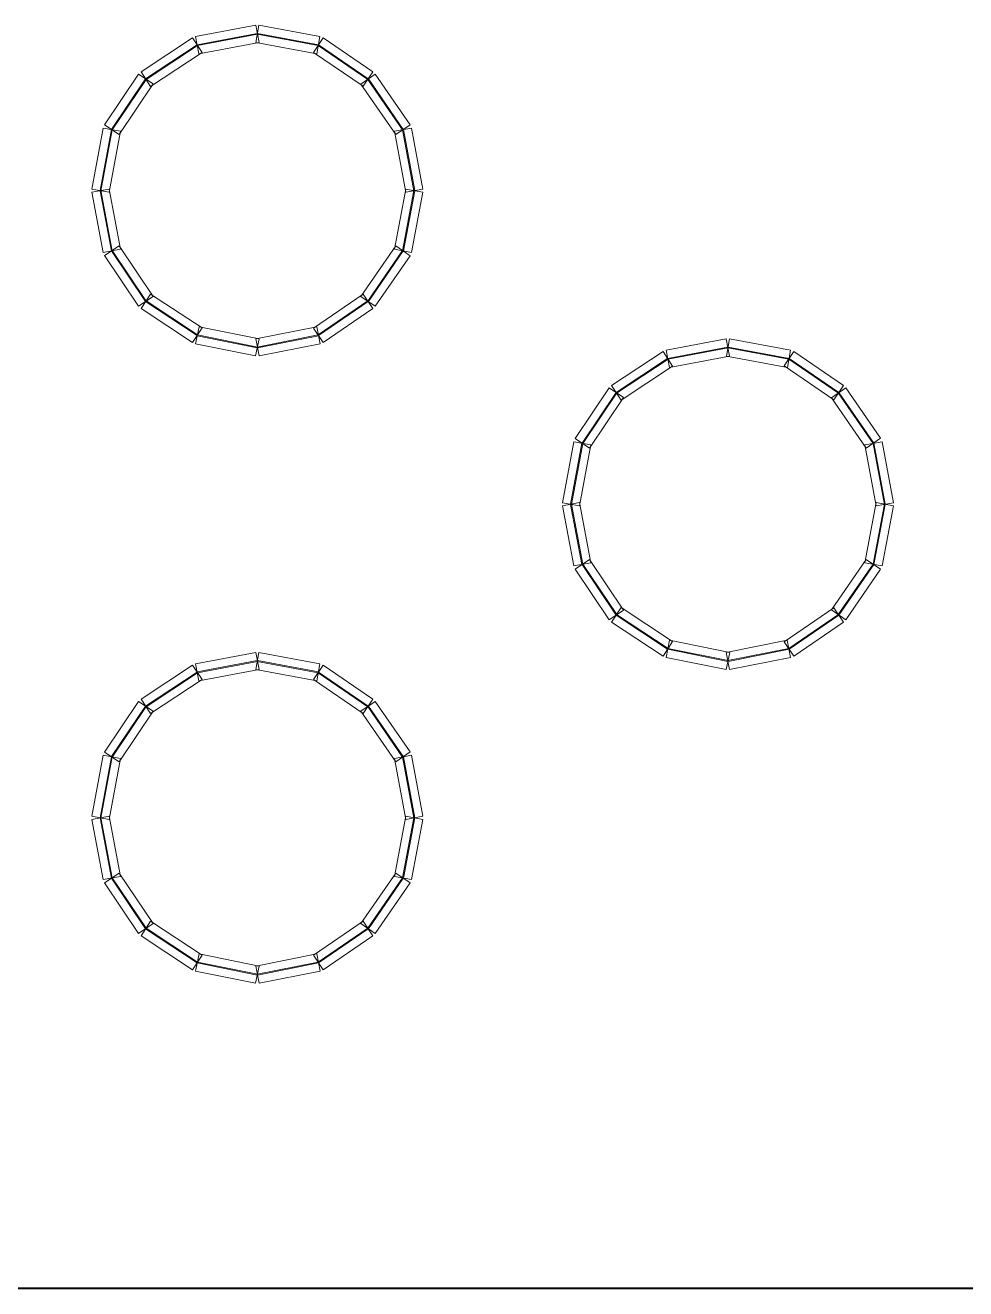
# Model space of a CAD drawing. Header units: millimetres. Extents: x -200 to 200, y -162 to 219.
# Drawn here: x 35.81 to 64.36, y -161.91 to -123.54 of the extents above; entities that cross this region are included whole.
import ezdxf

# ---------------------------------------------------------------- set-up
doc = ezdxf.new("R2010")
doc.units = ezdxf.units.MM
doc.header["$MEASUREMENT"] = 0

msp = doc.modelspace()

# ---------------------------------------------------------------- linework, layer by layer
at = {"color": 4, "lineweight": 5}
for points in [[(42.8053, -123.5415), (42.8053, -123.5415), (42.9033, -124.0614), (42.9033, -124.0614), (42.9033, -124.0614), (42.9033, -124.0614), (41.078, -124.4053), (41.078, -124.4053), (41.078, -124.4053), (41.078, -124.4053), (40.9801, -123.8853), (40.9801, -123.8853), (40.9801, -123.8853), (40.9801, -123.8853), (42.8053, -123.5415), (42.8053, -123.5415)], [(42.8519, -123.7884), (42.8519, -123.7884), (42.8568, -123.8144), (42.8568, -123.8144), (42.8568, -123.8144), (42.8568, -123.8144), (41.0315, -124.1583), (41.0315, -124.1583), (41.0315, -124.1583), (41.0315, -124.1583), (41.0266, -124.1323), (41.0266, -124.1323), (41.0266, -124.1323), (41.0266, -124.1323), (42.8519, -123.7884), (42.8519, -123.7884)], [(44.7543, -123.8852), (44.7543, -123.8852), (44.6577, -124.4054), (44.6577, -124.4054), (44.6577, -124.4054), (44.6577, -124.4054), (42.806, -124.0615), (42.806, -124.0615), (42.806, -124.0615), (42.806, -124.0615), (42.9026, -123.5413), (42.9026, -123.5413), (42.9026, -123.5413), (42.9026, -123.5413), (44.7543, -123.8852), (44.7543, -123.8852)], [(44.7085, -124.1323), (44.7085, -124.1323), (44.7036, -124.1583), (44.7036, -124.1583), (44.7036, -124.1583), (44.7036, -124.1583), (42.8519, -123.8144), (42.8519, -123.8144), (42.8519, -123.8144), (42.8519, -123.8144), (42.8567, -123.7884), (42.8567, -123.7884), (42.8567, -123.7884), (42.8567, -123.7884), (44.7085, -124.1323), (44.7085, -124.1323)], [(40.8832, -123.9246), (40.8832, -123.9246), (41.1749, -124.366), (41.1749, -124.366), (41.1749, -124.366), (41.1749, -124.366), (39.6142, -125.3977), (39.6142, -125.3977), (39.6142, -125.3977), (39.6142, -125.3977), (39.3224, -124.9563), (39.3224, -124.9563), (39.3224, -124.9563), (39.3224, -124.9563), (40.8832, -123.9246), (40.8832, -123.9246)], [(41.0217, -124.1343), (41.0217, -124.1343), (41.0363, -124.1563), (41.0363, -124.1563), (41.0363, -124.1563), (41.0363, -124.1563), (39.4756, -125.188), (39.4756, -125.188), (39.4756, -125.188), (39.4756, -125.188), (39.461, -125.166), (39.461, -125.166), (39.461, -125.166), (39.461, -125.166), (41.0217, -124.1343), (41.0217, -124.1343)], [(46.3633, -124.9587), (46.3633, -124.9587), (46.0645, -125.3953), (46.0645, -125.3953), (46.0645, -125.3953), (46.0645, -125.3953), (44.5567, -124.3636), (44.5567, -124.3636), (44.5567, -124.3636), (44.5567, -124.3636), (44.8554, -123.927), (44.8554, -123.927), (44.8554, -123.927), (44.8554, -123.927), (46.3633, -124.9587), (46.3633, -124.9587)], [(46.2213, -125.1661), (46.2213, -125.1661), (46.2064, -125.1879), (46.2064, -125.1879), (46.2064, -125.1879), (46.2064, -125.1879), (44.6986, -124.1562), (44.6986, -124.1562), (44.6986, -124.1562), (44.6986, -124.1562), (44.7135, -124.1344), (44.7135, -124.1344), (44.7135, -124.1344), (44.7135, -124.1344), (46.2213, -125.1661), (46.2213, -125.1661)], [(39.2488, -125.0294), (39.2488, -125.0294), (39.6878, -125.3246), (39.6878, -125.3246), (39.6878, -125.3246), (39.6878, -125.3246), (38.6561, -126.8589), (38.6561, -126.8589), (38.6561, -126.8589), (38.6561, -126.8589), (38.2171, -126.5637), (38.2171, -126.5637), (38.2171, -126.5637), (38.2171, -126.5637), (39.2488, -125.0294), (39.2488, -125.0294)], [(47.4898, -126.5611), (47.4898, -126.5611), (47.0542, -126.8615), (47.0542, -126.8615), (47.0542, -126.8615), (47.0542, -126.8615), (45.9961, -125.3272), (45.9961, -125.3272), (45.9961, -125.3272), (45.9961, -125.3272), (46.4316, -125.0268), (46.4316, -125.0268), (46.4316, -125.0268), (46.4316, -125.0268), (47.4898, -126.5611), (47.4898, -126.5611)], [(39.4573, -125.1696), (39.4573, -125.1696), (39.4793, -125.1844), (39.4793, -125.1844), (39.4793, -125.1844), (39.4793, -125.1844), (38.4476, -126.7187), (38.4476, -126.7187), (38.4476, -126.7187), (38.4476, -126.7187), (38.4256, -126.7039), (38.4256, -126.7039), (38.4256, -126.7039), (38.4256, -126.7039), (39.4573, -125.1696), (39.4573, -125.1696)], [(47.2829, -126.7038), (47.2829, -126.7038), (47.2611, -126.7188), (47.2611, -126.7188), (47.2611, -126.7188), (47.2611, -126.7188), (46.203, -125.1845), (46.203, -125.1845), (46.203, -125.1845), (46.203, -125.1845), (46.2248, -125.1695), (46.2248, -125.1695), (46.2248, -125.1695), (46.2248, -125.1695), (47.2829, -126.7038), (47.2829, -126.7038)], [(38.1765, -126.663), (38.1765, -126.663), (38.6967, -126.7596), (38.6967, -126.7596), (38.6967, -126.7596), (38.6967, -126.7596), (38.3528, -128.6113), (38.3528, -128.6113), (38.3528, -128.6113), (38.3528, -128.6113), (37.8326, -128.5147), (37.8326, -128.5147), (37.8326, -128.5147), (37.8326, -128.5147), (38.1765, -126.663), (38.1765, -126.663)], [(38.4236, -126.7089), (38.4236, -126.7089), (38.4496, -126.7137), (38.4496, -126.7137), (38.4496, -126.7137), (38.4496, -126.7137), (38.1057, -128.5654), (38.1057, -128.5654), (38.1057, -128.5654), (38.1057, -128.5654), (38.0797, -128.5606), (38.0797, -128.5606), (38.0797, -128.5606), (38.0797, -128.5606), (38.4236, -126.7089), (38.4236, -126.7089)], [(47.876, -128.5147), (47.876, -128.5147), (47.3558, -128.6113), (47.3558, -128.6113), (47.3558, -128.6113), (47.3558, -128.6113), (47.0119, -126.7596), (47.0119, -126.7596), (47.0119, -126.7596), (47.0119, -126.7596), (47.5321, -126.663), (47.5321, -126.663), (47.5321, -126.663), (47.5321, -126.663), (47.876, -128.5147), (47.876, -128.5147)], [(47.6289, -128.5606), (47.6289, -128.5606), (47.6029, -128.5654), (47.6029, -128.5654), (47.6029, -128.5654), (47.6029, -128.5654), (47.259, -126.7137), (47.259, -126.7137), (47.259, -126.7137), (47.259, -126.7137), (47.285, -126.7089), (47.285, -126.7089), (47.285, -126.7089), (47.285, -126.7089), (47.6289, -128.5606), (47.6289, -128.5606)], [(37.8328, -128.612), (37.8328, -128.612), (38.3527, -128.514), (38.3527, -128.514), (38.3527, -128.514), (38.3527, -128.514), (38.6966, -130.3393), (38.6966, -130.3393), (38.6966, -130.3393), (38.6966, -130.3393), (38.1766, -130.4373), (38.1766, -130.4373), (38.1766, -130.4373), (38.1766, -130.4373), (37.8328, -128.612), (37.8328, -128.612)], [(47.532, -130.4373), (47.532, -130.4373), (47.012, -130.3393), (47.012, -130.3393), (47.012, -130.3393), (47.012, -130.3393), (47.3559, -128.514), (47.3559, -128.514), (47.3559, -128.514), (47.3559, -128.514), (47.8759, -128.612), (47.8759, -128.612), (47.8759, -128.612), (47.8759, -128.612), (47.532, -130.4373), (47.532, -130.4373)], [(38.0797, -128.5655), (38.0797, -128.5655), (38.1057, -128.5606), (38.1057, -128.5606), (38.1057, -128.5606), (38.1057, -128.5606), (38.4496, -130.3858), (38.4496, -130.3858), (38.4496, -130.3858), (38.4496, -130.3858), (38.4236, -130.3907), (38.4236, -130.3907), (38.4236, -130.3907), (38.4236, -130.3907), (38.0797, -128.5655), (38.0797, -128.5655)], [(47.285, -130.3907), (47.285, -130.3907), (47.259, -130.3858), (47.259, -130.3858), (47.259, -130.3858), (47.259, -130.3858), (47.6029, -128.5606), (47.6029, -128.5606), (47.6029, -128.5606), (47.6029, -128.5606), (47.6289, -128.5655), (47.6289, -128.5655), (47.6289, -128.5655), (47.6289, -128.5655), (47.285, -130.3907), (47.285, -130.3907)], [(38.2171, -130.5359), (38.2171, -130.5359), (38.6561, -130.2407), (38.6561, -130.2407), (38.6561, -130.2407), (38.6561, -130.2407), (39.6878, -131.775), (39.6878, -131.775), (39.6878, -131.775), (39.6878, -131.775), (39.2488, -132.0702), (39.2488, -132.0702), (39.2488, -132.0702), (39.2488, -132.0702), (38.2171, -130.5359), (38.2171, -130.5359)], [(38.4256, -130.3957), (38.4256, -130.3957), (38.4476, -130.3809), (38.4476, -130.3809), (38.4476, -130.3809), (38.4476, -130.3809), (39.4793, -131.9152), (39.4793, -131.9152), (39.4793, -131.9152), (39.4793, -131.9152), (39.4573, -131.93), (39.4573, -131.93), (39.4573, -131.93), (39.4573, -131.93), (38.4256, -130.3957), (38.4256, -130.3957)], [(46.4316, -132.0728), (46.4316, -132.0728), (45.9961, -131.7724), (45.9961, -131.7724), (45.9961, -131.7724), (45.9961, -131.7724), (47.0542, -130.2381), (47.0542, -130.2381), (47.0542, -130.2381), (47.0542, -130.2381), (47.4898, -130.5385), (47.4898, -130.5385), (47.4898, -130.5385), (47.4898, -130.5385), (46.4316, -132.0728), (46.4316, -132.0728)], [(46.2248, -131.9301), (46.2248, -131.9301), (46.203, -131.9151), (46.203, -131.9151), (46.203, -131.9151), (46.203, -131.9151), (47.2611, -130.3808), (47.2611, -130.3808), (47.2611, -130.3808), (47.2611, -130.3808), (47.2829, -130.3958), (47.2829, -130.3958), (47.2829, -130.3958), (47.2829, -130.3958), (46.2248, -131.9301), (46.2248, -131.9301)], [(39.3224, -132.1433), (39.3224, -132.1433), (39.6142, -131.7019), (39.6142, -131.7019), (39.6142, -131.7019), (39.6142, -131.7019), (41.1749, -132.7336), (41.1749, -132.7336), (41.1749, -132.7336), (41.1749, -132.7336), (40.8832, -133.1749), (40.8832, -133.1749), (40.8832, -133.1749), (40.8832, -133.1749), (39.3224, -132.1433), (39.3224, -132.1433)], [(39.461, -131.9336), (39.461, -131.9336), (39.4756, -131.9115), (39.4756, -131.9115), (39.4756, -131.9115), (39.4756, -131.9115), (41.0363, -132.9432), (41.0363, -132.9432), (41.0363, -132.9432), (41.0363, -132.9432), (41.0217, -132.9653), (41.0217, -132.9653), (41.0217, -132.9653), (41.0217, -132.9653), (39.461, -131.9336), (39.461, -131.9336)], [(44.8554, -133.1726), (44.8554, -133.1726), (44.5567, -132.7359), (44.5567, -132.7359), (44.5567, -132.7359), (44.5567, -132.7359), (46.0645, -131.7043), (46.0645, -131.7043), (46.0645, -131.7043), (46.0645, -131.7043), (46.3633, -132.1409), (46.3633, -132.1409), (46.3633, -132.1409), (46.3633, -132.1409), (44.8554, -133.1726), (44.8554, -133.1726)], [(44.7135, -132.9652), (44.7135, -132.9652), (44.6986, -132.9433), (44.6986, -132.9433), (44.6986, -132.9433), (44.6986, -132.9433), (46.2064, -131.9117), (46.2064, -131.9117), (46.2064, -131.9117), (46.2064, -131.9117), (46.2213, -131.9335), (46.2213, -131.9335), (46.2213, -131.9335), (46.2213, -131.9335), (44.7135, -132.9652), (44.7135, -132.9652)], [(40.9764, -133.2135), (40.9764, -133.2135), (41.0816, -132.695), (41.0816, -132.695), (41.0816, -132.695), (41.0816, -132.695), (42.9069, -133.0653), (42.9069, -133.0653), (42.9069, -133.0653), (42.9069, -133.0653), (42.8017, -133.5839), (42.8017, -133.5839), (42.8017, -133.5839), (42.8017, -133.5839), (40.9764, -133.2135), (40.9764, -133.2135)], [(42.9062, -133.584), (42.9062, -133.584), (42.8024, -133.0652), (42.8024, -133.0652), (42.8024, -133.0652), (42.8024, -133.0652), (44.6542, -132.6949), (44.6542, -132.6949), (44.6542, -132.6949), (44.6542, -132.6949), (44.7579, -133.2137), (44.7579, -133.2137), (44.7579, -133.2137), (44.7579, -133.2137), (42.9062, -133.584), (42.9062, -133.584)], [(41.0264, -132.9672), (41.0264, -132.9672), (41.0317, -132.9413), (41.0317, -132.9413), (41.0317, -132.9413), (41.0317, -132.9413), (42.8569, -133.3116), (42.8569, -133.3116), (42.8569, -133.3116), (42.8569, -133.3116), (42.8517, -133.3376), (42.8517, -133.3376), (42.8517, -133.3376), (42.8517, -133.3376), (41.0264, -132.9672), (41.0264, -132.9672)], [(42.8569, -133.3376), (42.8569, -133.3376), (42.8517, -133.3116), (42.8517, -133.3116), (42.8517, -133.3116), (42.8517, -133.3116), (44.7034, -132.9413), (44.7034, -132.9413), (44.7034, -132.9413), (44.7034, -132.9413), (44.7086, -132.9672), (44.7086, -132.9672), (44.7086, -132.9672), (44.7086, -132.9672), (42.8569, -133.3376), (42.8569, -133.3376)], [(57.0901, -133.0646), (57.0901, -133.0646), (57.1881, -133.5846), (57.1881, -133.5846), (57.1881, -133.5846), (57.1881, -133.5846), (55.3628, -133.9285), (55.3628, -133.9285), (55.3628, -133.9285), (55.3628, -133.9285), (55.2648, -133.4085), (55.2648, -133.4085), (55.2648, -133.4085), (55.2648, -133.4085), (57.0901, -133.0646), (57.0901, -133.0646)], [(59.0391, -133.4084), (59.0391, -133.4084), (58.9425, -133.9286), (58.9425, -133.9286), (58.9425, -133.9286), (58.9425, -133.9286), (57.0908, -133.5847), (57.0908, -133.5847), (57.0908, -133.5847), (57.0908, -133.5847), (57.1874, -133.0645), (57.1874, -133.0645), (57.1874, -133.0645), (57.1874, -133.0645), (59.0391, -133.4084), (59.0391, -133.4084)], [(55.1679, -133.4478), (55.1679, -133.4478), (55.4597, -133.8892), (55.4597, -133.8892), (55.4597, -133.8892), (55.4597, -133.8892), (53.8989, -134.9208), (53.8989, -134.9208), (53.8989, -134.9208), (53.8989, -134.9208), (53.6072, -134.4795), (53.6072, -134.4795), (53.6072, -134.4795), (53.6072, -134.4795), (55.1679, -133.4478), (55.1679, -133.4478)], [(57.1366, -133.3116), (57.1366, -133.3116), (57.1415, -133.3376), (57.1415, -133.3376), (57.1415, -133.3376), (57.1415, -133.3376), (55.3162, -133.6815), (55.3162, -133.6815), (55.3162, -133.6815), (55.3162, -133.6815), (55.3114, -133.6555), (55.3114, -133.6555), (55.3114, -133.6555), (55.3114, -133.6555), (57.1366, -133.3116), (57.1366, -133.3116)], [(58.9932, -133.6555), (58.9932, -133.6555), (58.9884, -133.6815), (58.9884, -133.6815), (58.9884, -133.6815), (58.9884, -133.6815), (57.1367, -133.3376), (57.1367, -133.3376), (57.1367, -133.3376), (57.1367, -133.3376), (57.1415, -133.3116), (57.1415, -133.3116), (57.1415, -133.3116), (57.1415, -133.3116), (58.9932, -133.6555), (58.9932, -133.6555)], [(60.648, -134.4819), (60.648, -134.4819), (60.3493, -134.9185), (60.3493, -134.9185), (60.3493, -134.9185), (60.3493, -134.9185), (58.8414, -133.8868), (58.8414, -133.8868), (58.8414, -133.8868), (58.8414, -133.8868), (59.1402, -133.4502), (59.1402, -133.4502), (59.1402, -133.4502), (59.1402, -133.4502), (60.648, -134.4819), (60.648, -134.4819)], [(55.3065, -133.6575), (55.3065, -133.6575), (55.3211, -133.6795), (55.3211, -133.6795), (55.3211, -133.6795), (55.3211, -133.6795), (53.7604, -134.7112), (53.7604, -134.7112), (53.7604, -134.7112), (53.7604, -134.7112), (53.7458, -134.6891), (53.7458, -134.6891), (53.7458, -134.6891), (53.7458, -134.6891), (55.3065, -133.6575), (55.3065, -133.6575)], [(60.5061, -134.6893), (60.5061, -134.6893), (60.4912, -134.7111), (60.4912, -134.7111), (60.4912, -134.7111), (60.4912, -134.7111), (58.9833, -133.6794), (58.9833, -133.6794), (58.9833, -133.6794), (58.9833, -133.6794), (58.9983, -133.6576), (58.9983, -133.6576), (58.9983, -133.6576), (58.9983, -133.6576), (60.5061, -134.6893), (60.5061, -134.6893)], [(53.5335, -134.5526), (53.5335, -134.5526), (53.9726, -134.8478), (53.9726, -134.8478), (53.9726, -134.8478), (53.9726, -134.8478), (52.9409, -136.3821), (52.9409, -136.3821), (52.9409, -136.3821), (52.9409, -136.3821), (52.5019, -136.0869), (52.5019, -136.0869), (52.5019, -136.0869), (52.5019, -136.0869), (53.5335, -134.5526), (53.5335, -134.5526)], [(61.7745, -136.0843), (61.7745, -136.0843), (61.339, -136.3846), (61.339, -136.3846), (61.339, -136.3846), (61.339, -136.3846), (60.2809, -134.8504), (60.2809, -134.8504), (60.2809, -134.8504), (60.2809, -134.8504), (60.7164, -134.55), (60.7164, -134.55), (60.7164, -134.55), (60.7164, -134.55), (61.7745, -136.0843), (61.7745, -136.0843)], [(53.7421, -134.6928), (53.7421, -134.6928), (53.764, -134.7076), (53.764, -134.7076), (53.764, -134.7076), (53.764, -134.7076), (52.7324, -136.2418), (52.7324, -136.2418), (52.7324, -136.2418), (52.7324, -136.2418), (52.7104, -136.2271), (52.7104, -136.2271), (52.7104, -136.2271), (52.7104, -136.2271), (53.7421, -134.6928), (53.7421, -134.6928)], [(61.5677, -136.227), (61.5677, -136.227), (61.5459, -136.242), (61.5459, -136.242), (61.5459, -136.242), (61.5459, -136.242), (60.4878, -134.7077), (60.4878, -134.7077), (60.4878, -134.7077), (60.4878, -134.7077), (60.5095, -134.6927), (60.5095, -134.6927), (60.5095, -134.6927), (60.5095, -134.6927), (61.5677, -136.227), (61.5677, -136.227)], [(52.4613, -136.1862), (52.4613, -136.1862), (52.9815, -136.2828), (52.9815, -136.2828), (52.9815, -136.2828), (52.9815, -136.2828), (52.6376, -138.1345), (52.6376, -138.1345), (52.6376, -138.1345), (52.6376, -138.1345), (52.1174, -138.0379), (52.1174, -138.0379), (52.1174, -138.0379), (52.1174, -138.0379), (52.4613, -136.1862), (52.4613, -136.1862)], [(62.1608, -138.0379), (62.1608, -138.0379), (61.6406, -138.1345), (61.6406, -138.1345), (61.6406, -138.1345), (61.6406, -138.1345), (61.2967, -136.2828), (61.2967, -136.2828), (61.2967, -136.2828), (61.2967, -136.2828), (61.8169, -136.1862), (61.8169, -136.1862), (61.8169, -136.1862), (61.8169, -136.1862), (62.1608, -138.0379), (62.1608, -138.0379)], [(52.7084, -136.232), (52.7084, -136.232), (52.7344, -136.2369), (52.7344, -136.2369), (52.7344, -136.2369), (52.7344, -136.2369), (52.3905, -138.0886), (52.3905, -138.0886), (52.3905, -138.0886), (52.3905, -138.0886), (52.3645, -138.0838), (52.3645, -138.0838), (52.3645, -138.0838), (52.3645, -138.0838), (52.7084, -136.232), (52.7084, -136.232)], [(61.9137, -138.0838), (61.9137, -138.0838), (61.8877, -138.0886), (61.8877, -138.0886), (61.8877, -138.0886), (61.8877, -138.0886), (61.5438, -136.2369), (61.5438, -136.2369), (61.5438, -136.2369), (61.5438, -136.2369), (61.5698, -136.232), (61.5698, -136.232), (61.5698, -136.232), (61.5698, -136.232), (61.9137, -138.0838), (61.9137, -138.0838)], [(52.1175, -138.1352), (52.1175, -138.1352), (52.6374, -138.0372), (52.6374, -138.0372), (52.6374, -138.0372), (52.6374, -138.0372), (52.9813, -139.8625), (52.9813, -139.8625), (52.9813, -139.8625), (52.9813, -139.8625), (52.4614, -139.9604), (52.4614, -139.9604), (52.4614, -139.9604), (52.4614, -139.9604), (52.1175, -138.1352), (52.1175, -138.1352)], [(52.3645, -138.0886), (52.3645, -138.0886), (52.3905, -138.0837), (52.3905, -138.0837), (52.3905, -138.0837), (52.3905, -138.0837), (52.7344, -139.909), (52.7344, -139.909), (52.7344, -139.909), (52.7344, -139.909), (52.7084, -139.9139), (52.7084, -139.9139), (52.7084, -139.9139), (52.7084, -139.9139), (52.3645, -138.0886), (52.3645, -138.0886)], [(61.8167, -139.9604), (61.8167, -139.9604), (61.2968, -139.8625), (61.2968, -139.8625), (61.2968, -139.8625), (61.2968, -139.8625), (61.6407, -138.0372), (61.6407, -138.0372), (61.6407, -138.0372), (61.6407, -138.0372), (62.1606, -138.1352), (62.1606, -138.1352), (62.1606, -138.1352), (62.1606, -138.1352), (61.8167, -139.9604), (61.8167, -139.9604)], [(61.5698, -139.9139), (61.5698, -139.9139), (61.5438, -139.909), (61.5438, -139.909), (61.5438, -139.909), (61.5438, -139.909), (61.8877, -138.0837), (61.8877, -138.0837), (61.8877, -138.0837), (61.8877, -138.0837), (61.9137, -138.0886), (61.9137, -138.0886), (61.9137, -138.0886), (61.9137, -138.0886), (61.5698, -139.9139), (61.5698, -139.9139)], [(52.5019, -140.0591), (52.5019, -140.0591), (52.9409, -139.7639), (52.9409, -139.7639), (52.9409, -139.7639), (52.9409, -139.7639), (53.9726, -141.2982), (53.9726, -141.2982), (53.9726, -141.2982), (53.9726, -141.2982), (53.5335, -141.5934), (53.5335, -141.5934), (53.5335, -141.5934), (53.5335, -141.5934), (52.5019, -140.0591), (52.5019, -140.0591)], [(52.7104, -139.9188), (52.7104, -139.9188), (52.7324, -139.9041), (52.7324, -139.9041), (52.7324, -139.9041), (52.7324, -139.9041), (53.764, -141.4384), (53.764, -141.4384), (53.764, -141.4384), (53.764, -141.4384), (53.7421, -141.4531), (53.7421, -141.4531), (53.7421, -141.4531), (53.7421, -141.4531), (52.7104, -139.9188), (52.7104, -139.9188)], [(60.7164, -141.5959), (60.7164, -141.5959), (60.2809, -141.2956), (60.2809, -141.2956), (60.2809, -141.2956), (60.2809, -141.2956), (61.339, -139.7613), (61.339, -139.7613), (61.339, -139.7613), (61.339, -139.7613), (61.7745, -140.0617), (61.7745, -140.0617), (61.7745, -140.0617), (61.7745, -140.0617), (60.7164, -141.5959), (60.7164, -141.5959)], [(60.5095, -141.4533), (60.5095, -141.4533), (60.4878, -141.4383), (60.4878, -141.4383), (60.4878, -141.4383), (60.4878, -141.4383), (61.5459, -139.904), (61.5459, -139.904), (61.5459, -139.904), (61.5459, -139.904), (61.5677, -139.919), (61.5677, -139.919), (61.5677, -139.919), (61.5677, -139.919), (60.5095, -141.4533), (60.5095, -141.4533)], [(53.6072, -141.6664), (53.6072, -141.6664), (53.8989, -141.2251), (53.8989, -141.2251), (53.8989, -141.2251), (53.8989, -141.2251), (55.4597, -142.2568), (55.4597, -142.2568), (55.4597, -142.2568), (55.4597, -142.2568), (55.1679, -142.6981), (55.1679, -142.6981), (55.1679, -142.6981), (55.1679, -142.6981), (53.6072, -141.6664), (53.6072, -141.6664)], [(53.7458, -141.4568), (53.7458, -141.4568), (53.7604, -141.4347), (53.7604, -141.4347), (53.7604, -141.4347), (53.7604, -141.4347), (55.3211, -142.4664), (55.3211, -142.4664), (55.3211, -142.4664), (55.3211, -142.4664), (55.3065, -142.4885), (55.3065, -142.4885), (55.3065, -142.4885), (55.3065, -142.4885), (53.7458, -141.4568), (53.7458, -141.4568)], [(59.1402, -142.6958), (59.1402, -142.6958), (58.8414, -142.2591), (58.8414, -142.2591), (58.8414, -142.2591), (58.8414, -142.2591), (60.3493, -141.2274), (60.3493, -141.2274), (60.3493, -141.2274), (60.3493, -141.2274), (60.648, -141.6641), (60.648, -141.6641), (60.648, -141.6641), (60.648, -141.6641), (59.1402, -142.6958), (59.1402, -142.6958)], [(58.9983, -142.4884), (58.9983, -142.4884), (58.9833, -142.4665), (58.9833, -142.4665), (58.9833, -142.4665), (58.9833, -142.4665), (60.4912, -141.4348), (60.4912, -141.4348), (60.4912, -141.4348), (60.4912, -141.4348), (60.5061, -141.4567), (60.5061, -141.4567), (60.5061, -141.4567), (60.5061, -141.4567), (58.9983, -142.4884), (58.9983, -142.4884)], [(55.2612, -142.7367), (55.2612, -142.7367), (55.3664, -142.2182), (55.3664, -142.2182), (55.3664, -142.2182), (55.3664, -142.2182), (57.1917, -142.5885), (57.1917, -142.5885), (57.1917, -142.5885), (57.1917, -142.5885), (57.0865, -143.107), (57.0865, -143.107), (57.0865, -143.107), (57.0865, -143.107), (55.2612, -142.7367), (55.2612, -142.7367)], [(57.191, -143.1072), (57.191, -143.1072), (57.0872, -142.5884), (57.0872, -142.5884), (57.0872, -142.5884), (57.0872, -142.5884), (58.9389, -142.218), (58.9389, -142.218), (58.9389, -142.218), (58.9389, -142.218), (59.0427, -142.7368), (59.0427, -142.7368), (59.0427, -142.7368), (59.0427, -142.7368), (57.191, -143.1072), (57.191, -143.1072)], [(42.8053, -142.5878), (42.8053, -142.5878), (42.9033, -143.1077), (42.9033, -143.1077), (42.9033, -143.1077), (42.9033, -143.1077), (41.078, -143.4516), (41.078, -143.4516), (41.078, -143.4516), (41.078, -143.4516), (40.9801, -142.9317), (40.9801, -142.9317), (40.9801, -142.9317), (40.9801, -142.9317), (42.8053, -142.5878), (42.8053, -142.5878)], [(44.7543, -142.9316), (44.7543, -142.9316), (44.6577, -143.4518), (44.6577, -143.4518), (44.6577, -143.4518), (44.6577, -143.4518), (42.806, -143.1079), (42.806, -143.1079), (42.806, -143.1079), (42.806, -143.1079), (42.9026, -142.5877), (42.9026, -142.5877), (42.9026, -142.5877), (42.9026, -142.5877), (44.7543, -142.9316), (44.7543, -142.9316)], [(55.3112, -142.4904), (55.3112, -142.4904), (55.3164, -142.4645), (55.3164, -142.4645), (55.3164, -142.4645), (55.3164, -142.4645), (57.1417, -142.8348), (57.1417, -142.8348), (57.1417, -142.8348), (57.1417, -142.8348), (57.1364, -142.8607), (57.1364, -142.8607), (57.1364, -142.8607), (57.1364, -142.8607), (55.3112, -142.4904), (55.3112, -142.4904)], [(57.1417, -142.8608), (57.1417, -142.8608), (57.1365, -142.8348), (57.1365, -142.8348), (57.1365, -142.8348), (57.1365, -142.8348), (58.9882, -142.4645), (58.9882, -142.4645), (58.9882, -142.4645), (58.9882, -142.4645), (58.9934, -142.4904), (58.9934, -142.4904), (58.9934, -142.4904), (58.9934, -142.4904), (57.1417, -142.8608), (57.1417, -142.8608)], [(40.8832, -142.971), (40.8832, -142.971), (41.1749, -143.4124), (41.1749, -143.4124), (41.1749, -143.4124), (41.1749, -143.4124), (39.6142, -144.444), (39.6142, -144.444), (39.6142, -144.444), (39.6142, -144.444), (39.3224, -144.0027), (39.3224, -144.0027), (39.3224, -144.0027), (39.3224, -144.0027), (40.8832, -142.971), (40.8832, -142.971)], [(42.8519, -142.8348), (42.8519, -142.8348), (42.8568, -142.8608), (42.8568, -142.8608), (42.8568, -142.8608), (42.8568, -142.8608), (41.0315, -143.2047), (41.0315, -143.2047), (41.0315, -143.2047), (41.0315, -143.2047), (41.0266, -143.1787), (41.0266, -143.1787), (41.0266, -143.1787), (41.0266, -143.1787), (42.8519, -142.8348), (42.8519, -142.8348)], [(44.7085, -143.1787), (44.7085, -143.1787), (44.7036, -143.2047), (44.7036, -143.2047), (44.7036, -143.2047), (44.7036, -143.2047), (42.8519, -142.8608), (42.8519, -142.8608), (42.8519, -142.8608), (42.8519, -142.8608), (42.8567, -142.8348), (42.8567, -142.8348), (42.8567, -142.8348), (42.8567, -142.8348), (44.7085, -143.1787), (44.7085, -143.1787)], [(46.3633, -144.005), (46.3633, -144.005), (46.0645, -144.4417), (46.0645, -144.4417), (46.0645, -144.4417), (46.0645, -144.4417), (44.5567, -143.41), (44.5567, -143.41), (44.5567, -143.41), (44.5567, -143.41), (44.8554, -142.9734), (44.8554, -142.9734), (44.8554, -142.9734), (44.8554, -142.9734), (46.3633, -144.005), (46.3633, -144.005)], [(41.0217, -143.1806), (41.0217, -143.1806), (41.0363, -143.2027), (41.0363, -143.2027), (41.0363, -143.2027), (41.0363, -143.2027), (39.4756, -144.2344), (39.4756, -144.2344), (39.4756, -144.2344), (39.4756, -144.2344), (39.461, -144.2123), (39.461, -144.2123), (39.461, -144.2123), (39.461, -144.2123), (41.0217, -143.1806), (41.0217, -143.1806)], [(46.2213, -144.2124), (46.2213, -144.2124), (46.2064, -144.2343), (46.2064, -144.2343), (46.2064, -144.2343), (46.2064, -144.2343), (44.6986, -143.2026), (44.6986, -143.2026), (44.6986, -143.2026), (44.6986, -143.2026), (44.7135, -143.1808), (44.7135, -143.1808), (44.7135, -143.1808), (44.7135, -143.1808), (46.2213, -144.2124), (46.2213, -144.2124)], [(39.2488, -144.0757), (39.2488, -144.0757), (39.6878, -144.371), (39.6878, -144.371), (39.6878, -144.371), (39.6878, -144.371), (38.6561, -145.9053), (38.6561, -145.9053), (38.6561, -145.9053), (38.6561, -145.9053), (38.2171, -145.61), (38.2171, -145.61), (38.2171, -145.61), (38.2171, -145.61), (39.2488, -144.0757), (39.2488, -144.0757)], [(39.4573, -144.216), (39.4573, -144.216), (39.4793, -144.2307), (39.4793, -144.2307), (39.4793, -144.2307), (39.4793, -144.2307), (38.4476, -145.765), (38.4476, -145.765), (38.4476, -145.765), (38.4476, -145.765), (38.4256, -145.7503), (38.4256, -145.7503), (38.4256, -145.7503), (38.4256, -145.7503), (39.4573, -144.216), (39.4573, -144.216)], [(47.4898, -145.6075), (47.4898, -145.6075), (47.0542, -145.9078), (47.0542, -145.9078), (47.0542, -145.9078), (47.0542, -145.9078), (45.9961, -144.3735), (45.9961, -144.3735), (45.9961, -144.3735), (45.9961, -144.3735), (46.4316, -144.0732), (46.4316, -144.0732), (46.4316, -144.0732), (46.4316, -144.0732), (47.4898, -145.6075), (47.4898, -145.6075)], [(47.2829, -145.7501), (47.2829, -145.7501), (47.2611, -145.7652), (47.2611, -145.7652), (47.2611, -145.7652), (47.2611, -145.7652), (46.203, -144.2309), (46.203, -144.2309), (46.203, -144.2309), (46.203, -144.2309), (46.2248, -144.2158), (46.2248, -144.2158), (46.2248, -144.2158), (46.2248, -144.2158), (47.2829, -145.7501), (47.2829, -145.7501)], [(38.1765, -145.7093), (38.1765, -145.7093), (38.6967, -145.806), (38.6967, -145.806), (38.6967, -145.806), (38.6967, -145.806), (38.3528, -147.6577), (38.3528, -147.6577), (38.3528, -147.6577), (38.3528, -147.6577), (37.8326, -147.5611), (37.8326, -147.5611), (37.8326, -147.5611), (37.8326, -147.5611), (38.1765, -145.7093), (38.1765, -145.7093)], [(38.4236, -145.7552), (38.4236, -145.7552), (38.4496, -145.7601), (38.4496, -145.7601), (38.4496, -145.7601), (38.4496, -145.7601), (38.1057, -147.6118), (38.1057, -147.6118), (38.1057, -147.6118), (38.1057, -147.6118), (38.0797, -147.607), (38.0797, -147.607), (38.0797, -147.607), (38.0797, -147.607), (38.4236, -145.7552), (38.4236, -145.7552)], [(47.876, -147.5611), (47.876, -147.5611), (47.3558, -147.6577), (47.3558, -147.6577), (47.3558, -147.6577), (47.3558, -147.6577), (47.0119, -145.806), (47.0119, -145.806), (47.0119, -145.806), (47.0119, -145.806), (47.5321, -145.7093), (47.5321, -145.7093), (47.5321, -145.7093), (47.5321, -145.7093), (47.876, -147.5611), (47.876, -147.5611)], [(47.6289, -147.607), (47.6289, -147.607), (47.6029, -147.6118), (47.6029, -147.6118), (47.6029, -147.6118), (47.6029, -147.6118), (47.259, -145.7601), (47.259, -145.7601), (47.259, -145.7601), (47.259, -145.7601), (47.285, -145.7552), (47.285, -145.7552), (47.285, -145.7552), (47.285, -145.7552), (47.6289, -147.607), (47.6289, -147.607)], [(37.8328, -147.6584), (37.8328, -147.6584), (38.3527, -147.5604), (38.3527, -147.5604), (38.3527, -147.5604), (38.3527, -147.5604), (38.6966, -149.3857), (38.6966, -149.3857), (38.6966, -149.3857), (38.6966, -149.3857), (38.1766, -149.4836), (38.1766, -149.4836), (38.1766, -149.4836), (38.1766, -149.4836), (37.8328, -147.6584), (37.8328, -147.6584)], [(38.0797, -147.6118), (38.0797, -147.6118), (38.1057, -147.6069), (38.1057, -147.6069), (38.1057, -147.6069), (38.1057, -147.6069), (38.4496, -149.4322), (38.4496, -149.4322), (38.4496, -149.4322), (38.4496, -149.4322), (38.4236, -149.4371), (38.4236, -149.4371), (38.4236, -149.4371), (38.4236, -149.4371), (38.0797, -147.6118), (38.0797, -147.6118)], [(47.532, -149.4836), (47.532, -149.4836), (47.012, -149.3857), (47.012, -149.3857), (47.012, -149.3857), (47.012, -149.3857), (47.3559, -147.5604), (47.3559, -147.5604), (47.3559, -147.5604), (47.3559, -147.5604), (47.8759, -147.6584), (47.8759, -147.6584), (47.8759, -147.6584), (47.8759, -147.6584), (47.532, -149.4836), (47.532, -149.4836)], [(47.285, -149.4371), (47.285, -149.4371), (47.259, -149.4322), (47.259, -149.4322), (47.259, -149.4322), (47.259, -149.4322), (47.6029, -147.6069), (47.6029, -147.6069), (47.6029, -147.6069), (47.6029, -147.6069), (47.6289, -147.6118), (47.6289, -147.6118), (47.6289, -147.6118), (47.6289, -147.6118), (47.285, -149.4371), (47.285, -149.4371)], [(38.2171, -149.5823), (38.2171, -149.5823), (38.6561, -149.287), (38.6561, -149.287), (38.6561, -149.287), (38.6561, -149.287), (39.6878, -150.8213), (39.6878, -150.8213), (39.6878, -150.8213), (39.6878, -150.8213), (39.2488, -151.1166), (39.2488, -151.1166), (39.2488, -151.1166), (39.2488, -151.1166), (38.2171, -149.5823), (38.2171, -149.5823)], [(38.4256, -149.442), (38.4256, -149.442), (38.4476, -149.4273), (38.4476, -149.4273), (38.4476, -149.4273), (38.4476, -149.4273), (39.4793, -150.9616), (39.4793, -150.9616), (39.4793, -150.9616), (39.4793, -150.9616), (39.4573, -150.9763), (39.4573, -150.9763), (39.4573, -150.9763), (39.4573, -150.9763), (38.4256, -149.442), (38.4256, -149.442)], [(46.4316, -151.1191), (46.4316, -151.1191), (45.9961, -150.8188), (45.9961, -150.8188), (45.9961, -150.8188), (45.9961, -150.8188), (47.0542, -149.2845), (47.0542, -149.2845), (47.0542, -149.2845), (47.0542, -149.2845), (47.4898, -149.5848), (47.4898, -149.5848), (47.4898, -149.5848), (47.4898, -149.5848), (46.4316, -151.1191), (46.4316, -151.1191)], [(46.2248, -150.9765), (46.2248, -150.9765), (46.203, -150.9614), (46.203, -150.9614), (46.203, -150.9614), (46.203, -150.9614), (47.2611, -149.4271), (47.2611, -149.4271), (47.2611, -149.4271), (47.2611, -149.4271), (47.2829, -149.4422), (47.2829, -149.4422), (47.2829, -149.4422), (47.2829, -149.4422), (46.2248, -150.9765), (46.2248, -150.9765)], [(39.3224, -151.1896), (39.3224, -151.1896), (39.6142, -150.7483), (39.6142, -150.7483), (39.6142, -150.7483), (39.6142, -150.7483), (41.1749, -151.7799), (41.1749, -151.7799), (41.1749, -151.7799), (41.1749, -151.7799), (40.8832, -152.2213), (40.8832, -152.2213), (40.8832, -152.2213), (40.8832, -152.2213), (39.3224, -151.1896), (39.3224, -151.1896)], [(44.8554, -152.2189), (44.8554, -152.2189), (44.5567, -151.7823), (44.5567, -151.7823), (44.5567, -151.7823), (44.5567, -151.7823), (46.0645, -150.7506), (46.0645, -150.7506), (46.0645, -150.7506), (46.0645, -150.7506), (46.3633, -151.1873), (46.3633, -151.1873), (46.3633, -151.1873), (46.3633, -151.1873), (44.8554, -152.2189), (44.8554, -152.2189)], [(39.461, -150.98), (39.461, -150.98), (39.4756, -150.9579), (39.4756, -150.9579), (39.4756, -150.9579), (39.4756, -150.9579), (41.0363, -151.9896), (41.0363, -151.9896), (41.0363, -151.9896), (41.0363, -151.9896), (41.0217, -152.0117), (41.0217, -152.0117), (41.0217, -152.0117), (41.0217, -152.0117), (39.461, -150.98), (39.461, -150.98)], [(44.7135, -152.0115), (44.7135, -152.0115), (44.6986, -151.9897), (44.6986, -151.9897), (44.6986, -151.9897), (44.6986, -151.9897), (46.2064, -150.958), (46.2064, -150.958), (46.2064, -150.958), (46.2064, -150.958), (46.2213, -150.9799), (46.2213, -150.9799), (46.2213, -150.9799), (46.2213, -150.9799), (44.7135, -152.0115), (44.7135, -152.0115)], [(40.9764, -152.2599), (40.9764, -152.2599), (41.0816, -151.7414), (41.0816, -151.7414), (41.0816, -151.7414), (41.0816, -151.7414), (42.9069, -152.1117), (42.9069, -152.1117), (42.9069, -152.1117), (42.9069, -152.1117), (42.8017, -152.6302), (42.8017, -152.6302), (42.8017, -152.6302), (42.8017, -152.6302), (40.9764, -152.2599), (40.9764, -152.2599)], [(42.9062, -152.6304), (42.9062, -152.6304), (42.8024, -152.1116), (42.8024, -152.1116), (42.8024, -152.1116), (42.8024, -152.1116), (44.6542, -151.7412), (44.6542, -151.7412), (44.6542, -151.7412), (44.6542, -151.7412), (44.7579, -152.26), (44.7579, -152.26), (44.7579, -152.26), (44.7579, -152.26), (42.9062, -152.6304), (42.9062, -152.6304)], [(41.0264, -152.0136), (41.0264, -152.0136), (41.0317, -151.9877), (41.0317, -151.9877), (41.0317, -151.9877), (41.0317, -151.9877), (42.8569, -152.358), (42.8569, -152.358), (42.8569, -152.358), (42.8569, -152.358), (42.8517, -152.3839), (42.8517, -152.3839), (42.8517, -152.3839), (42.8517, -152.3839), (41.0264, -152.0136), (41.0264, -152.0136)], [(42.8569, -152.3839), (42.8569, -152.3839), (42.8517, -152.358), (42.8517, -152.358), (42.8517, -152.358), (42.8517, -152.358), (44.7034, -151.9877), (44.7034, -151.9877), (44.7034, -151.9877), (44.7034, -151.9877), (44.7086, -152.0136), (44.7086, -152.0136), (44.7086, -152.0136), (44.7086, -152.0136), (42.8569, -152.3839), (42.8569, -152.3839)]]:
    msp.add_open_spline(points, degree=3, knots=[0, 0, 0, 0, 0.25, 0.25, 0.25, 0.25, 0.5, 0.5, 0.5, 0.5, 0.75, 0.75, 0.75, 0.75, 1, 1, 1, 1], dxfattribs=at)
at = {"color": 1, "lineweight": 5}
msp.add_open_spline([(33.5428, -161.9074), (33.5428, -161.9074), (33.5428, -161.8809), (33.5428, -161.8809), (33.5428, -161.8809), (33.5428, -161.8809), (80.7354, -161.8809), (80.7354, -161.8809), (80.7354, -161.8809), (80.7354, -161.8809), (80.7354, -161.9074), (80.7354, -161.9074), (80.7354, -161.9074), (80.7354, -161.9074), (33.5428, -161.9074), (33.5428, -161.9074)], degree=3, knots=[0, 0, 0, 0, 0.25, 0.25, 0.25, 0.25, 0.5, 0.5, 0.5, 0.5, 0.75, 0.75, 0.75, 0.75, 1, 1, 1, 1], dxfattribs=at)

doc.saveas('drawing.dxf')
